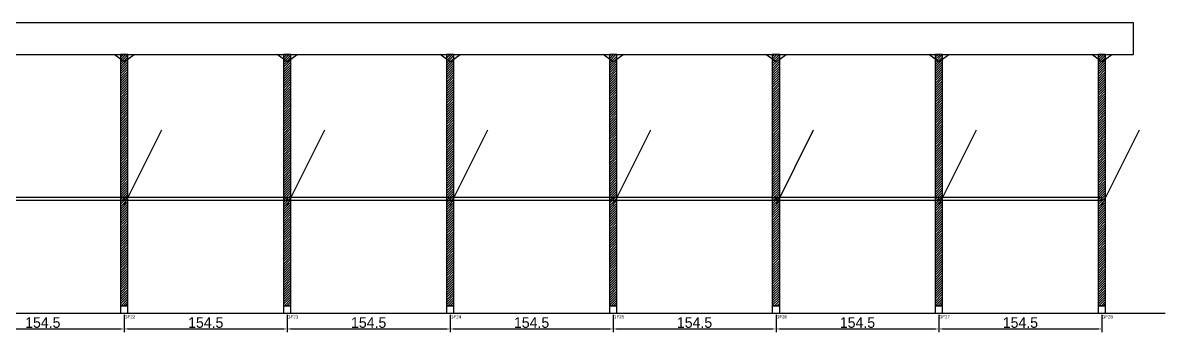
# Model space of a CAD drawing. Header units: metres. Extents: x -30 to 4261, y -25 to 308.
# Drawn here: x 3178 to 4261, y -25 to 268 of the extents above; entities that cross this region are included whole.
import ezdxf

# ---------------------------------------------------------------- set-up
doc = ezdxf.new("R2010")
doc.units = ezdxf.units.M
for name, color, linetype in [('BARRA_ANCORAGEM', 1, 'Continuous'), ('COTA', 241, 'Continuous'), ('GARFOS OK', 3, 'Continuous'), ('NOME DA VIGA', 6, 'Continuous'), ('SARR_7x7', 40, 'Continuous'), ('TIRAS REESCORAMENTO', 252, 'Continuous'), ('VIGAS', 3, 'Continuous')]:
    doc.layers.add(name, color=color, linetype=linetype)
doc.dimstyles.new('EZ DXF', dxfattribs={"dimtxt": 10, "dimasz": 3.5, "dimexe": 3, "dimexo": 1.5, "dimgap": 1, "dimtad": 1, "dimdec": 1, "dimdsep": 46, "dimcen": 2.5, "dimazin": 3, "dimtfac": 1, "dimtmove": 0, "dimatfit": 3})

msp = doc.modelspace()

# ---------------------------------------------------------------- hatches: boundary and pattern name
at = {"layer": 'COTA'}
h = msp.add_hatch(dxfattribs=at)
h.set_pattern_fill('ANSI31', scale=0.5)
h.paths.add_polyline_path([(3270.61, 0), (3277.61, 0), (3277.61, 238), (3270.61, 238)])
h = msp.add_hatch(dxfattribs=at)
h.set_pattern_fill('ANSI31', scale=0.5)
h.paths.add_polyline_path([(3425.09, 0), (3432.09, 0), (3432.09, 238), (3425.09, 238)])
h = msp.add_hatch(dxfattribs=at)
h.set_pattern_fill('ANSI31', scale=0.5)
h.paths.add_polyline_path([(3579.57, 0), (3586.57, 0), (3586.57, 238), (3579.57, 238)])
h = msp.add_hatch(dxfattribs=at)
h.set_pattern_fill('ANSI31', scale=0.5)
h.paths.add_polyline_path([(3734.06, 0), (3741.06, 0), (3741.06, 238), (3734.06, 238)])
h = msp.add_hatch(dxfattribs=at)
h.set_pattern_fill('ANSI31', scale=0.5)
h.paths.add_polyline_path([(3888.54, 0), (3895.54, 0), (3895.54, 238), (3888.54, 238)])
h = msp.add_hatch(dxfattribs=at)
h.set_pattern_fill('ANSI31', scale=0.5)
h.paths.add_polyline_path([(4043.02, 0), (4050.02, 0), (4050.02, 238), (4043.02, 238)])
h = msp.add_hatch(dxfattribs=at)
h.set_pattern_fill('ANSI31', scale=0.5)
h.paths.add_polyline_path([(4197.5, 0), (4204.5, 0), (4204.5, 238), (4197.5, 238)])

# ---------------------------------------------------------------- linework, layer by layer
at = {"layer": 'BARRA_ANCORAGEM'}
for p, q in [((3274.11, 95.2), (3309.81, 166.6)), ((3428.59, 95.2), (3464.29, 166.6)), ((3583.07, 95.2), (3618.77, 166.6)), ((3737.56, 95.2), (3773.26, 166.6)), ((3892.04, 95.2), (3927.74, 166.6)), ((4046.52, 95.2), (4082.22, 166.6)), ((4201, 95.2), (4236.7, 166.6))]:
    msp.add_line(p, q, dxfattribs=at)
at = {"layer": 'GARFOS OK'}
for p, q in [((3274.11, 231), (3264.61, 238)), ((3264.61, 238), (3283.61, 238)), ((3274.11, 231), (3283.61, 238)), ((3428.59, 231), (3419.09, 238)), ((3419.09, 238), (3438.09, 238)), ((3428.59, 231), (3438.09, 238)), ((3583.07, 231), (3573.57, 238)), ((3573.57, 238), (3592.57, 238)), ((3583.07, 231), (3592.57, 238)), ((3737.56, 231), (3728.06, 238)), ((3728.06, 238), (3747.06, 238)), ((3737.56, 231), (3747.06, 238)), ((3892.04, 231), (3882.54, 238)), ((3882.54, 238), (3901.54, 238)), ((3892.04, 231), (3901.54, 238)), ((4046.52, 231), (4037.02, 238)), ((4037.02, 238), (4056.02, 238)), ((4046.52, 231), (4056.02, 238)), ((4201, 231), (4191.5, 238)), ((4191.5, 238), (4210.5, 238)), ((4201, 231), (4210.5, 238))]:
    msp.add_line(p, q, dxfattribs=at)
at = {"layer": 'GARFOS OK', "linetype": 'CONTINUOUS'}
msp.add_line((-30, -7), (4261, -7), dxfattribs=at)
at = {"layer": 'GARFOS OK'}
for points in [[(3270.61, 0), (3277.61, 0), (3277.61, 238), (3270.61, 238), (3270.61, 0)], [(3425.09, 0), (3432.09, 0), (3432.09, 238), (3425.09, 238), (3425.09, 0)], [(3579.57, 0), (3586.57, 0), (3586.57, 238), (3579.57, 238), (3579.57, 0)], [(3734.06, 0), (3741.06, 0), (3741.06, 238), (3734.06, 238), (3734.06, 0)], [(3888.54, 0), (3895.54, 0), (3895.54, 238), (3888.54, 238), (3888.54, 0)], [(4043.02, 0), (4050.02, 0), (4050.02, 238), (4043.02, 238), (4043.02, 0)], [(4197.5, 0), (4204.5, 0), (4204.5, 238), (4197.5, 238), (4197.5, 0)]]:
    msp.add_lwpolyline(points, dxfattribs=at)
at = {"layer": 'SARR_7x7'}
for points in [[(3270.61, -7), (3277.61, -7), (3277.61, 0), (3270.61, 0), (3270.61, -7)], [(3425.09, -7), (3432.09, -7), (3432.09, 0), (3425.09, 0), (3425.09, -7)], [(3579.57, -7), (3586.57, -7), (3586.57, 0), (3579.57, 0), (3579.57, -7)], [(3734.06, -7), (3741.06, -7), (3741.06, 0), (3734.06, 0), (3734.06, -7)], [(3888.54, -7), (3895.54, -7), (3895.54, 0), (3888.54, 0), (3888.54, -7)], [(4043.02, -7), (4050.02, -7), (4050.02, 0), (4043.02, 0), (4043.02, -7)], [(4197.5, -7), (4204.5, -7), (4204.5, 0), (4197.5, 0), (4197.5, -7)]]:
    msp.add_lwpolyline(points, dxfattribs=at)
at = {"layer": 'TIRAS REESCORAMENTO'}
for points in [[(3119.63, 100), (3274.11, 100), (3274.11, 102.5), (3119.63, 102.5), (3119.63, 100)], [(3274.11, 100), (3428.59, 100), (3428.59, 102.5), (3274.11, 102.5), (3274.11, 100)], [(3428.59, 100), (3583.07, 100), (3583.07, 102.5), (3428.59, 102.5), (3428.59, 100)], [(3583.07, 100), (3737.56, 100), (3737.56, 102.5), (3583.07, 102.5), (3583.07, 100)], [(3737.56, 100), (3892.04, 100), (3892.04, 102.5), (3737.56, 102.5), (3737.56, 100)], [(3892.04, 100), (4046.52, 100), (4046.52, 102.5), (3892.04, 102.5), (3892.04, 100)], [(4046.52, 100), (4201, 100), (4201, 102.5), (4046.52, 102.5), (4046.52, 100)]]:
    msp.add_lwpolyline(points, dxfattribs=at)
at = {"layer": 'VIGAS'}
msp.add_lwpolyline([(0, 238), (4231, 238), (4231, 268), (0, 268), (0, 238)], dxfattribs=at)

# ---------------------------------------------------------------- texts
at = {"layer": 'NOME DA VIGA'}
for s, p in [('GF22', (3274.11, -12)), ('GF23', (3428.59, -12)), ('GF24', (3583.07, -12)), ('GF25', (3737.56, -12)), ('GF26', (3892.04, -12)), ('GF27', (4046.52, -12)), ('GF28', (4201, -12))]:
    msp.add_text(s, height=3, dxfattribs=at).set_placement(p)

# ---------------------------------------------------------------- dimensions: what is measured, and where the dimension line sits
at = {"layer": 'COTA'}
for base, p1, p2 in [((3119.63, -22), (3119.63, -7), (3274.11, -7)), ((3274.11, -22), (3274.11, -7), (3428.59, -7)), ((3428.59, -22), (3428.59, -7), (3583.07, -7)), ((3583.07, -22), (3583.07, -7), (3737.56, -7)), ((3737.56, -22), (3737.56, -7), (3892.04, -7)), ((3892.04, -22), (3892.04, -7), (4046.52, -7)), ((4046.52, -22), (4046.52, -7), (4201, -7))]:
    msp.add_linear_dim(base=base, p1=p1, p2=p2, dimstyle='EZ DXF', dxfattribs=at).render()

doc.saveas('drawing.dxf')
